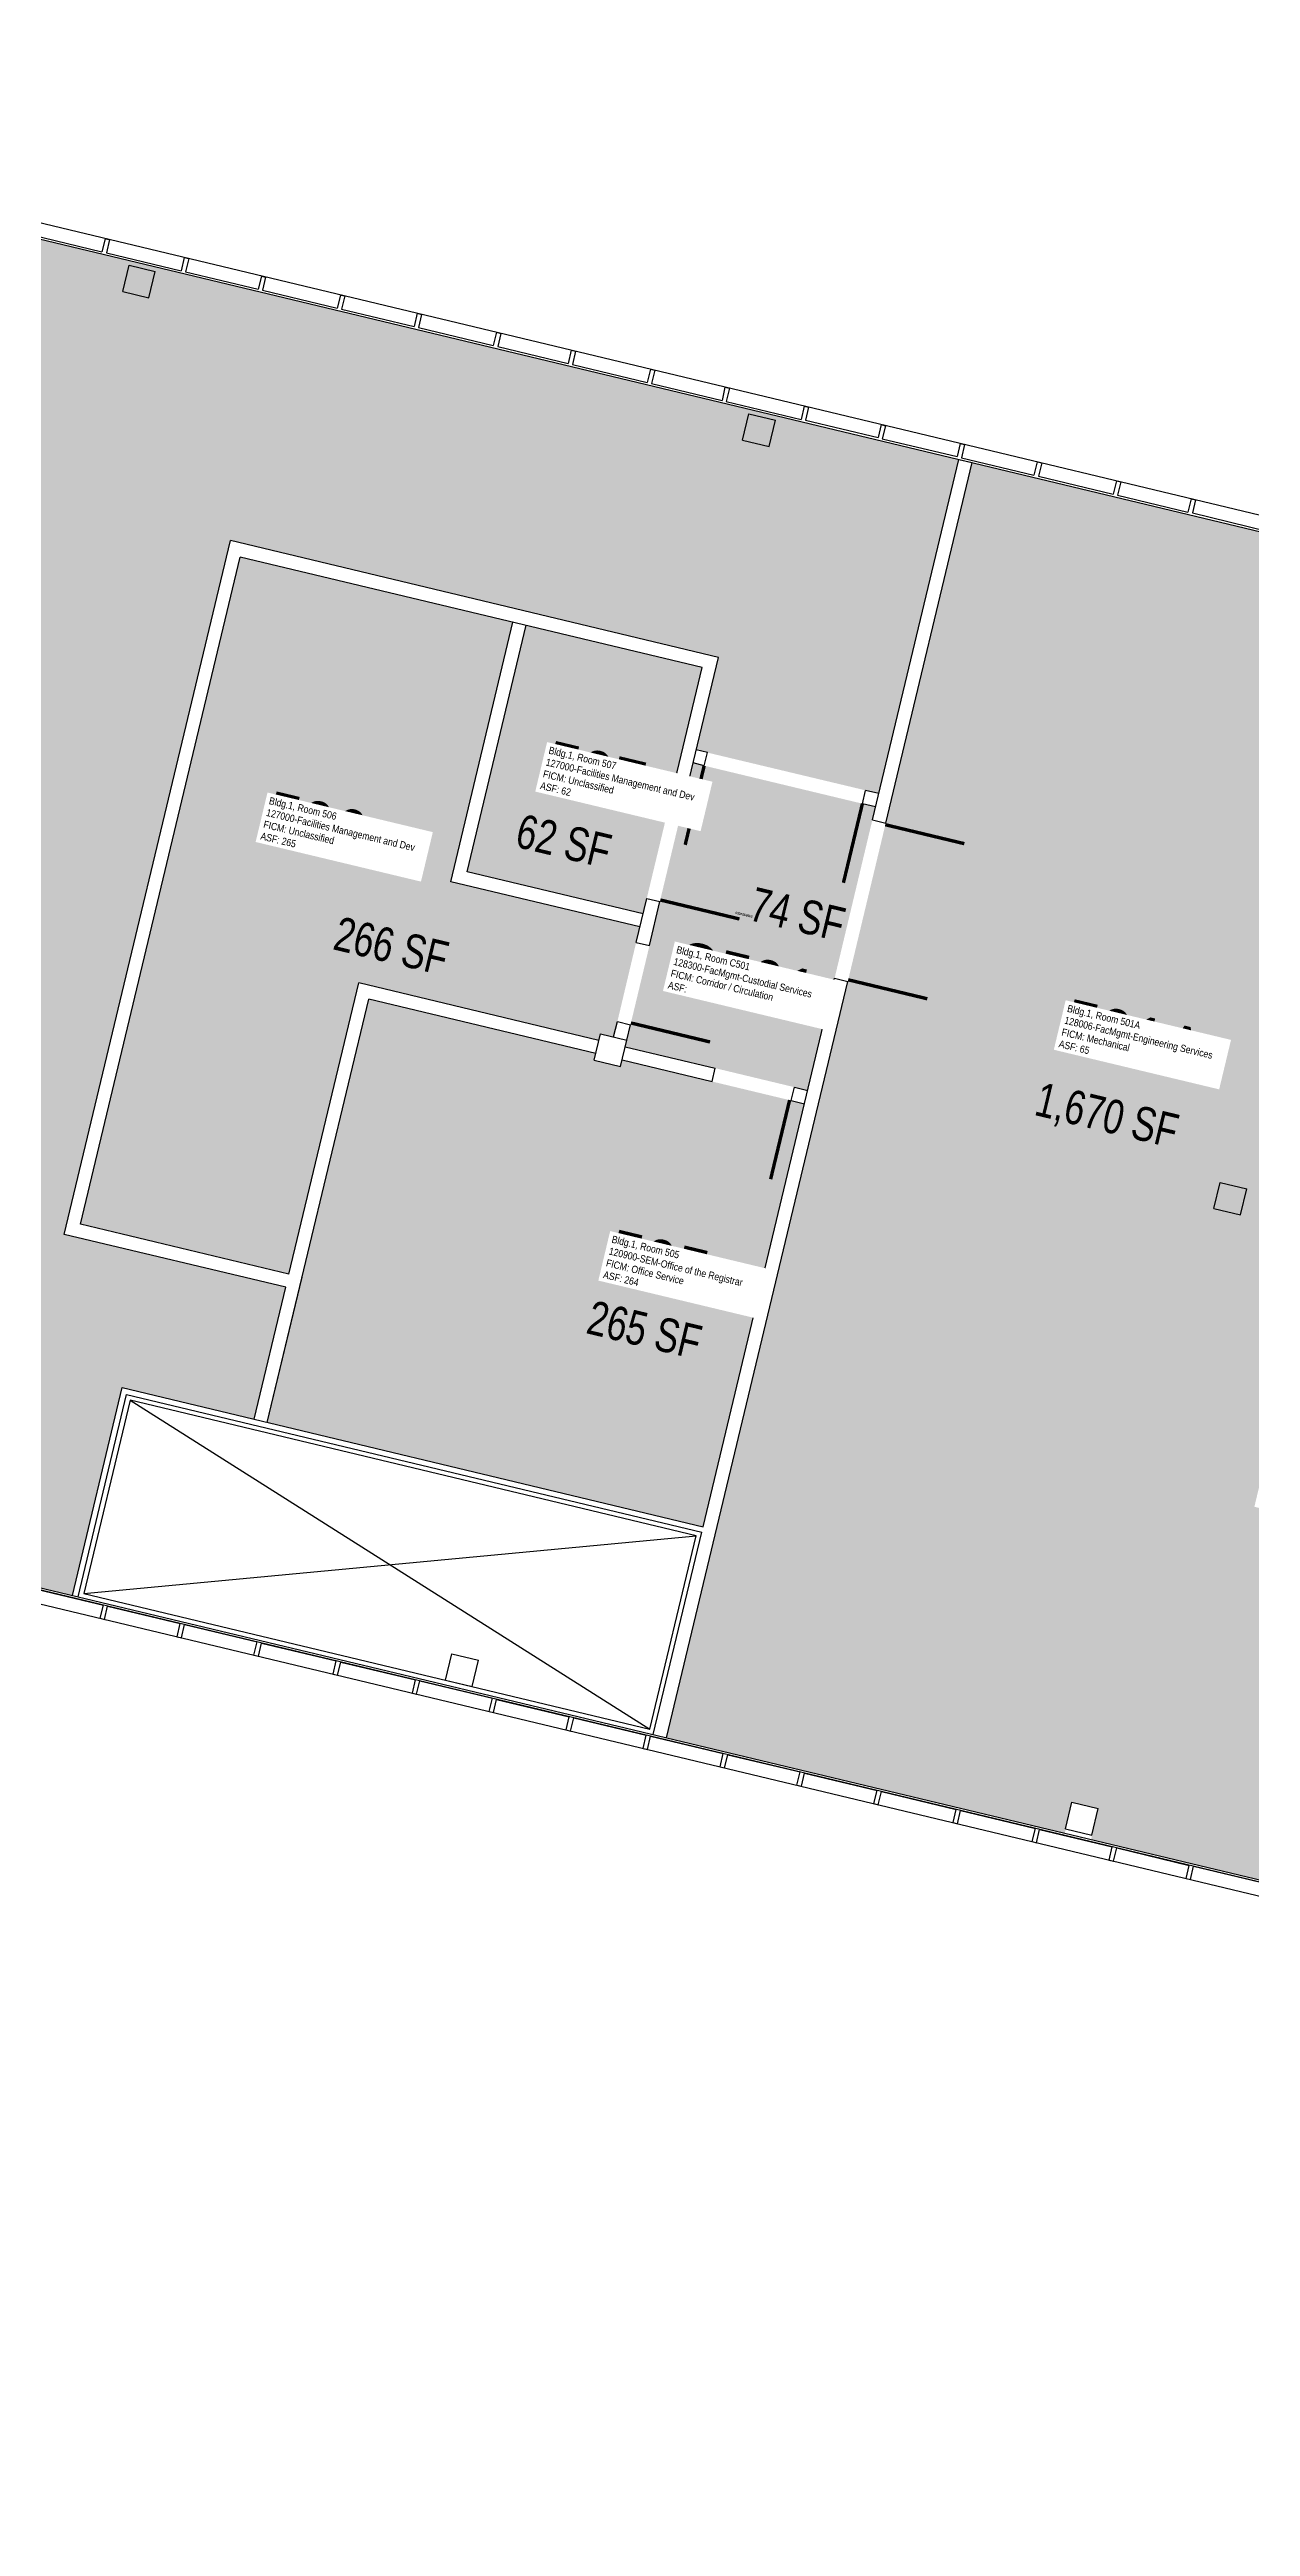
# Model space of a CAD drawing. Header units: inches. Extents: x 69220657 to 69222832, y 27675098 to 27677390.
# Drawn here: x 69221678 to 69222209, y 27676244 to 27677339 of the extents above; entities that cross this region are included whole.
import ezdxf
from ezdxf.enums import TextEntityAlignment as Align

# ---------------------------------------------------------------- set-up
doc = ezdxf.new("R2010")
doc.units = ezdxf.units.IN
doc.header["$LTSCALE"] = 100
doc.header["$MEASUREMENT"] = 0
for name, color, linetype in [('A-DOOR', 2, 'CONTINUOUS'), ('A-FLOR', 3, 'CONTINUOUS'), ('A-IDEN-RNUM', 7, 'CONTINUOUS'), ('A-IDEN-SNUM', 4, 'CONTINUOUS'), ('A-IDEN-VNUM', 4, 'CONTINUOUS'), ('A-ROOF', 2, 'CONTINUOUS'), ('A-WALL', 5, 'CONTINUOUS'), ('AREA-TEXT', 3, 'CONTINUOUS'), ('Rooms-Category-Color', 7, 'CONTINUOUS'), ('Rooms-College-Color', 7, 'CONTINUOUS'), ('Rooms-Department-Color', 7, 'CONTINUOUS'), ('Rooms-Division-Color', 7, 'CONTINUOUS'), ('Rooms-Information', 7, 'CONTINUOUS')]:
    doc.layers.add(name, color=color, linetype=linetype)
doc.styles.add('CP_AREA', font='arial.ttf', dxfattribs={"height": 15})
doc.styles.add('CP_ROOMSNUMBER', font='arial.ttf', dxfattribs={"height": 1})
doc.styles.add('CP_ROOMVNUMBER', font='arial.ttf', dxfattribs={"width": 0.85, "height": 0.075})

msp = doc.modelspace()

# ---------------------------------------------------------------- hatches: boundary and pattern name
at = {"layer": 'Rooms-Category-Color', "true_color": 0xadadad}
for points in [[(69221757.6, 27677122.3), (69221973.5, 27677070.5), (69221963.7, 27677029.7), (69221968.6, 27677028.5), (69222038.6, 27677011.8), (69222044.4, 27677010.4), (69222079.8, 27677158.2), (69221437, 27677312.2), (69221301.9, 27676748.1), (69221687.7, 27676655.7), (69221709.8, 27676747.6), (69221768.1, 27676733.6), (69221782.1, 27676792), (69221684.1, 27676815.4)], [(69222085.7, 27677156.8), (69222261.6, 27677114.5), (69222258.3, 27677100.9), (69222270, 27677098.1), (69222273.2, 27677111.7), (69222535.8, 27677048.9), (69222532.6, 27677035.3), (69222544.2, 27677032.5), (69222547.5, 27677046.1), (69222576.8, 27677039.1), (69222539.6, 27676883.8), (69222575.1, 27676825.9), (69222775.4, 27676777.9), (69222757.6, 27676703.8), (69222744, 27676707), (69222743.3, 27676704.1), (69222480.7, 27676767), (69222481.4, 27676769.9), (69222469.8, 27676772.7), (69222478.2, 27676807.7), (69222408.1, 27676824.5), (69222399.8, 27676789.5), (69222356, 27676800), (69222363, 27676829.2), (69222334.8, 27676835.9), (69222344.3, 27676875.8), (69222258.8, 27676896.3), (69222210.6, 27676694.9), (69222321.4, 27676668.4), (69222284.1, 27676512.8), (69222138.3, 27676547.6), (69222141.6, 27676561.3), (69222129.9, 27676564), (69222126.7, 27676550.4), (69221950.6, 27676592.5)], [(69221937.1, 27676944.5), (69221938.8, 27676951.4), (69221855.1, 27676971.4), (69221882.6, 27677086.2), (69221762, 27677115), (69221691.3, 27676819.9), (69221783.5, 27676797.8), (69221814.4, 27676926.7), (69221920.6, 27676901.2), (69221921.3, 27676904.1), (69221927.1, 27676902.7), (69221928.8, 27676909.5)], [(69221966.3, 27677066.1), (69221888.4, 27677084.8), (69221862.3, 27676975.8), (69221940.2, 27676957.2), (69221941.8, 27676964), (69221950.2, 27676999)], [(69222041.6, 27676998.7), (69222043, 27677004.5), (69222037.2, 27677005.9), (69221967.2, 27677022.7), (69221962.3, 27677023.9), (69221956, 27676997.6), (69221947.6, 27676962.6), (69221943, 27676943.1), (69221943, 27676943.1), (69221934.6, 27676908.1), (69221934.6, 27676908.1), (69221933, 27676901.3), (69221932.3, 27676898.4), (69221972.1, 27676888.9), (69222007.1, 27676880.5), (69222013, 27676879.1), (69222024.9, 27676928.7)]]:
    msp.add_hatch(color=253, dxfattribs=at).paths.add_polyline_path(points)
at = {"layer": 'Rooms-Category-Color', "true_color": 0xfa9ba3}
msp.add_hatch(color=241, dxfattribs=at).paths.add_polyline_path([(69222011.6, 27676873.2), (69222005.7, 27676874.6), (69221970.7, 27676883), (69221930.9, 27676892.6), (69221930.2, 27676889.7), (69221918.5, 27676892.5), (69221919.2, 27676895.4), (69221818.8, 27676919.4), (69221773.9, 27676732.2), (69221966.7, 27676686)])
at = {"layer": 'Rooms-College-Color', "true_color": 0x80bc67}
for points in [[(69221757.6, 27677122.3), (69221973.5, 27677070.5), (69221963.7, 27677029.7), (69221968.6, 27677028.5), (69222038.6, 27677011.8), (69222044.4, 27677010.4), (69222079.8, 27677158.2), (69221437, 27677312.2), (69221301.9, 27676748.1), (69221687.7, 27676655.7), (69221709.8, 27676747.6), (69221768.1, 27676733.6), (69221782.1, 27676792), (69221684.1, 27676815.4)], [(69222085.7, 27677156.8), (69222261.6, 27677114.5), (69222258.3, 27677100.9), (69222270, 27677098.1), (69222273.2, 27677111.7), (69222535.8, 27677048.9), (69222532.6, 27677035.3), (69222544.2, 27677032.5), (69222547.5, 27677046.1), (69222576.8, 27677039.1), (69222539.6, 27676883.8), (69222575.1, 27676825.9), (69222775.4, 27676777.9), (69222757.6, 27676703.8), (69222744, 27676707), (69222743.3, 27676704.1), (69222480.7, 27676767), (69222481.4, 27676769.9), (69222469.8, 27676772.7), (69222478.2, 27676807.7), (69222408.1, 27676824.5), (69222399.8, 27676789.5), (69222356, 27676800), (69222363, 27676829.2), (69222334.8, 27676835.9), (69222344.3, 27676875.8), (69222258.8, 27676896.3), (69222210.6, 27676694.9), (69222321.4, 27676668.4), (69222284.1, 27676512.8), (69222138.3, 27676547.6), (69222141.6, 27676561.3), (69222129.9, 27676564), (69222126.7, 27676550.4), (69221950.6, 27676592.5)], [(69221937.1, 27676944.5), (69221938.8, 27676951.4), (69221855.1, 27676971.4), (69221882.6, 27677086.2), (69221762, 27677115), (69221691.3, 27676819.9), (69221783.5, 27676797.8), (69221814.4, 27676926.7), (69221920.6, 27676901.2), (69221921.3, 27676904.1), (69221927.1, 27676902.7), (69221928.8, 27676909.5)], [(69221966.3, 27677066.1), (69221888.4, 27677084.8), (69221862.3, 27676975.8), (69221940.2, 27676957.2), (69221941.8, 27676964), (69221950.2, 27676999)], [(69222011.6, 27676873.2), (69222005.7, 27676874.6), (69221970.7, 27676883), (69221930.9, 27676892.6), (69221930.2, 27676889.7), (69221918.5, 27676892.5), (69221919.2, 27676895.4), (69221818.8, 27676919.4), (69221773.9, 27676732.2), (69221966.7, 27676686)]]:
    msp.add_hatch(color=83, dxfattribs=at).paths.add_polyline_path(points)
at = {"layer": 'Rooms-College-Color', "true_color": 0xadadad}
msp.add_hatch(color=253, dxfattribs=at).paths.add_polyline_path([(69222041.6, 27676998.7), (69222043, 27677004.5), (69222037.2, 27677005.9), (69221967.2, 27677022.7), (69221962.3, 27677023.9), (69221956, 27676997.6), (69221947.6, 27676962.6), (69221943, 27676943.1), (69221943, 27676943.1), (69221934.6, 27676908.1), (69221934.6, 27676908.1), (69221933, 27676901.3), (69221932.3, 27676898.4), (69221972.1, 27676888.9), (69222007.1, 27676880.5), (69222013, 27676879.1), (69222024.9, 27676928.7)])
at = {"layer": 'Rooms-Department-Color', "true_color": 0xacacac}
for points in [[(69221757.6, 27677122.3), (69221973.5, 27677070.5), (69221963.7, 27677029.7), (69221968.6, 27677028.5), (69222038.6, 27677011.8), (69222044.4, 27677010.4), (69222079.8, 27677158.2), (69221437, 27677312.2), (69221301.9, 27676748.1), (69221687.7, 27676655.7), (69221709.8, 27676747.6), (69221768.1, 27676733.6), (69221782.1, 27676792), (69221684.1, 27676815.4)], [(69222085.7, 27677156.8), (69222261.6, 27677114.5), (69222258.3, 27677100.9), (69222270, 27677098.1), (69222273.2, 27677111.7), (69222535.8, 27677048.9), (69222532.6, 27677035.3), (69222544.2, 27677032.5), (69222547.5, 27677046.1), (69222576.8, 27677039.1), (69222539.6, 27676883.8), (69222575.1, 27676825.9), (69222775.4, 27676777.9), (69222757.6, 27676703.8), (69222744, 27676707), (69222743.3, 27676704.1), (69222480.7, 27676767), (69222481.4, 27676769.9), (69222469.8, 27676772.7), (69222478.2, 27676807.7), (69222408.1, 27676824.5), (69222399.8, 27676789.5), (69222356, 27676800), (69222363, 27676829.2), (69222334.8, 27676835.9), (69222344.3, 27676875.8), (69222258.8, 27676896.3), (69222210.6, 27676694.9), (69222321.4, 27676668.4), (69222284.1, 27676512.8), (69222138.3, 27676547.6), (69222141.6, 27676561.3), (69222129.9, 27676564), (69222126.7, 27676550.4), (69221950.6, 27676592.5)], [(69221937.1, 27676944.5), (69221938.8, 27676951.4), (69221855.1, 27676971.4), (69221882.6, 27677086.2), (69221762, 27677115), (69221691.3, 27676819.9), (69221783.5, 27676797.8), (69221814.4, 27676926.7), (69221920.6, 27676901.2), (69221921.3, 27676904.1), (69221927.1, 27676902.7), (69221928.8, 27676909.5)], [(69221966.3, 27677066.1), (69221888.4, 27677084.8), (69221862.3, 27676975.8), (69221940.2, 27676957.2), (69221941.8, 27676964), (69221950.2, 27676999)], [(69222041.6, 27676998.7), (69222043, 27677004.5), (69222037.2, 27677005.9), (69221967.2, 27677022.7), (69221962.3, 27677023.9), (69221956, 27676997.6), (69221947.6, 27676962.6), (69221943, 27676943.1), (69221943, 27676943.1), (69221934.6, 27676908.1), (69221934.6, 27676908.1), (69221933, 27676901.3), (69221932.3, 27676898.4), (69221972.1, 27676888.9), (69222007.1, 27676880.5), (69222013, 27676879.1), (69222024.9, 27676928.7)]]:
    msp.add_hatch(color=253, dxfattribs=at).paths.add_polyline_path(points)
at = {"layer": 'Rooms-Department-Color', "true_color": 0x003fff}
msp.add_hatch(color=160, dxfattribs=at).paths.add_polyline_path([(69222011.6, 27676873.2), (69222005.7, 27676874.6), (69221970.7, 27676883), (69221930.9, 27676892.6), (69221930.2, 27676889.7), (69221918.5, 27676892.5), (69221919.2, 27676895.4), (69221818.8, 27676919.4), (69221773.9, 27676732.2), (69221966.7, 27676686)])
at = {"layer": 'Rooms-Division-Color', "true_color": 0xadadad}
for points in [[(69221757.6, 27677122.3), (69221973.5, 27677070.5), (69221963.7, 27677029.7), (69221968.6, 27677028.5), (69222038.6, 27677011.8), (69222044.4, 27677010.4), (69222079.8, 27677158.2), (69221437, 27677312.2), (69221301.9, 27676748.1), (69221687.7, 27676655.7), (69221709.8, 27676747.6), (69221768.1, 27676733.6), (69221782.1, 27676792), (69221684.1, 27676815.4)], [(69222085.7, 27677156.8), (69222261.6, 27677114.5), (69222258.3, 27677100.9), (69222270, 27677098.1), (69222273.2, 27677111.7), (69222535.8, 27677048.9), (69222532.6, 27677035.3), (69222544.2, 27677032.5), (69222547.5, 27677046.1), (69222576.8, 27677039.1), (69222539.6, 27676883.8), (69222575.1, 27676825.9), (69222775.4, 27676777.9), (69222757.6, 27676703.8), (69222744, 27676707), (69222743.3, 27676704.1), (69222480.7, 27676767), (69222481.4, 27676769.9), (69222469.8, 27676772.7), (69222478.2, 27676807.7), (69222408.1, 27676824.5), (69222399.8, 27676789.5), (69222356, 27676800), (69222363, 27676829.2), (69222334.8, 27676835.9), (69222344.3, 27676875.8), (69222258.8, 27676896.3), (69222210.6, 27676694.9), (69222321.4, 27676668.4), (69222284.1, 27676512.8), (69222138.3, 27676547.6), (69222141.6, 27676561.3), (69222129.9, 27676564), (69222126.7, 27676550.4), (69221950.6, 27676592.5)], [(69221937.1, 27676944.5), (69221938.8, 27676951.4), (69221855.1, 27676971.4), (69221882.6, 27677086.2), (69221762, 27677115), (69221691.3, 27676819.9), (69221783.5, 27676797.8), (69221814.4, 27676926.7), (69221920.6, 27676901.2), (69221921.3, 27676904.1), (69221927.1, 27676902.7), (69221928.8, 27676909.5)], [(69221966.3, 27677066.1), (69221888.4, 27677084.8), (69221862.3, 27676975.8), (69221940.2, 27676957.2), (69221941.8, 27676964), (69221950.2, 27676999)], [(69222041.6, 27676998.7), (69222043, 27677004.5), (69222037.2, 27677005.9), (69221967.2, 27677022.7), (69221962.3, 27677023.9), (69221956, 27676997.6), (69221947.6, 27676962.6), (69221943, 27676943.1), (69221943, 27676943.1), (69221934.6, 27676908.1), (69221934.6, 27676908.1), (69221933, 27676901.3), (69221932.3, 27676898.4), (69221972.1, 27676888.9), (69222007.1, 27676880.5), (69222013, 27676879.1), (69222024.9, 27676928.7)]]:
    msp.add_hatch(color=253, dxfattribs=at).paths.add_polyline_path(points)
at = {"layer": 'Rooms-Division-Color', "true_color": 0x003fff}
msp.add_hatch(color=160, dxfattribs=at).paths.add_polyline_path([(69222011.6, 27676873.2), (69222005.7, 27676874.6), (69221970.7, 27676883), (69221930.9, 27676892.6), (69221930.2, 27676889.7), (69221918.5, 27676892.5), (69221919.2, 27676895.4), (69221818.8, 27676919.4), (69221773.9, 27676732.2), (69221966.7, 27676686)])

# ---------------------------------------------------------------- linework, layer by layer
at = {"layer": 'A-DOOR'}
for points in [[(69221967.2, 27677022.7, 1.5, 1.5, 0), (69221958.8, 27676987.7, 0, 0, 0), (69221959.5, 27676987.5, 0, 0, 0.387439), (69222002.2, 27677014.3, 0, 0, 0.414214)], [(69222037.2, 27677005.9, 1.5, 1.5, 0), (69222028.8, 27676970.9, 0, 0, 0), (69222028.1, 27676971.1, 0, 0, -0.387874), (69222002.2, 27677014.3, 0, 0, -0.414214)], [(69221947.8, 27676963.3, 1.5, 1.5, 0), (69221982.8, 27676954.9, 0, 0, 0), (69221983, 27676955.7, 0, 0, 0.402715), (69221956, 27676997.6, 0, 0, 0.414214)], [(69222047.3, 27676996.6, 1.5, 1.5, 0), (69222082.3, 27676988.2, 0, 0, 0), (69222082.1, 27676987.4, 0, 0, -0.414214), (69222037.6, 27676962.6, 0, 0, -0.414214)], [(69222030.9, 27676928, 1.5, 1.5, 0), (69222065.9, 27676919.6, 0, 0, 0), (69222066.1, 27676920.3, 0, 0, 0.414214), (69222037.6, 27676962.6, 0, 0, 0.414214)], [(69221934.8, 27676908.9, 1.5, 1.5, 0), (69221969.8, 27676900.5, 0, 0, 0), (69221970, 27676901.2, 0, 0, 0.402715), (69221943, 27676943.1, 0, 0, 0.414214)], [(69222005, 27676874.8, 1.5, 1.5, 0), (69221996.6, 27676839.8, 0, 0, 0), (69221995.9, 27676840, 0, 0, -0.402715), (69221970.7, 27676883, 0, 0, -0.414214)]]:
    msp.add_lwpolyline(points, format="xyseb", dxfattribs=at)
at = {"layer": 'A-FLOR'}
for p, q in [((69221713.3, 27676742.1), (69221692.8, 27676656.5)), ((69221963.7, 27676682.1), (69221713.3, 27676742.1)), ((69221713.3, 27676742.1), (69221943.2, 27676596.5)), ((69221692.8, 27676656.5), (69221963.7, 27676682.1)), ((69221943.2, 27676596.5), (69221963.7, 27676682.1)), ((69221692.8, 27676656.5), (69221943.2, 27676596.5))]:
    msp.add_line(p, q, dxfattribs=at)
at = {"layer": 'A-ROOF'}
msp.add_lwpolyline([(69222294.6, 27675953.5), (69222420.5, 27676479.1), (69221300.7, 27676747.4), (69221436.3, 27677313.4), (69221327.4, 27677339.5), (69221284.4, 27677160.1), (69221078.2, 27677209.4), (69221075.7, 27677198.7), (69221111.2, 27677190.2), (69220694.8, 27675452.4)], dxfattribs=at)
msp.add_lwpolyline([(69221293.5, 27676743), (69222693.8, 27676407.5), (69222832.2, 27676985.1), (69221431.9, 27677320.6)], close=True, dxfattribs=at)
at = {"layer": 'A-WALL'}
for p, q in [((69221437, 27677312.2), (69222823.8, 27676980)), ((69221669.7, 27677257.5), (69221700.8, 27677250)), ((69221702.2, 27677255.8), (69221700.8, 27677250)), ((69221702.2, 27677255.8), (69221704.2, 27677255.4)), ((69221704.2, 27677255.4), (69221702.8, 27677249.5)), ((69221702.8, 27677249.5), (69221735.8, 27677241.6)), ((69221737.2, 27677247.5), (69221735.8, 27677241.6)), ((69221737.2, 27677247.5), (69221739.2, 27677247)), ((69221739.2, 27677247), (69221737.8, 27677241.2)), ((69221710, 27677232.4), (69221712.8, 27677244.1)), ((69221712.8, 27677244.1), (69221724.4, 27677241.3)), ((69221721.6, 27677229.6), (69221724.4, 27677241.3)), ((69221737.8, 27677241.2), (69221769.9, 27677233.5)), ((69221771.3, 27677239.3), (69221769.9, 27677233.5)), ((69221771.3, 27677239.3), (69221773.2, 27677238.8)), ((69221773.2, 27677238.8), (69221771.8, 27677233)), ((69221710, 27677232.4), (69221721.6, 27677229.6)), ((69221771.8, 27677233), (69221804.9, 27677225.1)), ((69221806.3, 27677230.9), (69221804.9, 27677225.1)), ((69221806.3, 27677230.9), (69221808.2, 27677230.5)), ((69221808.2, 27677230.5), (69221806.8, 27677224.6)), ((69221806.8, 27677224.6), (69221838.9, 27677216.9)), ((69221840.3, 27677222.8), (69221838.9, 27677216.9)), ((69221840.3, 27677222.8), (69221842.2, 27677222.3)), ((69221842.2, 27677222.3), (69221840.8, 27677216.5)), ((69221840.8, 27677216.5), (69221873.9, 27677208.5)), ((69221875.3, 27677214.4), (69221873.9, 27677208.5)), ((69221875.3, 27677214.4), (69221877.3, 27677213.9)), ((69221877.3, 27677213.9), (69221875.9, 27677208.1)), ((69221875.9, 27677208.1), (69221907, 27677200.6)), ((69221908.4, 27677206.5), (69221907, 27677200.6)), ((69221908.4, 27677206.5), (69221910.3, 27677206)), ((69221910.3, 27677206), (69221908.9, 27677200.2)), ((69221908.9, 27677200.2), (69221942, 27677192.2)), ((69221943.4, 27677198.1), (69221942, 27677192.2)), ((69221943.4, 27677198.1), (69221945.3, 27677197.6)), ((69221945.3, 27677197.6), (69221943.9, 27677191.8)), ((69221943.9, 27677191.8), (69221975.1, 27677184.3)), ((69221976.4, 27677190.1), (69221975.1, 27677184.3)), ((69221976.4, 27677190.1), (69221978.4, 27677189.7)), ((69221978.4, 27677189.7), (69221977, 27677183.8)), ((69221977, 27677183.8), (69222010.1, 27677175.9)), ((69222011.5, 27677181.8), (69222010.1, 27677175.9)), ((69222011.5, 27677181.8), (69222013.4, 27677181.3)), ((69222013.4, 27677181.3), (69222012, 27677175.5)), ((69221984.2, 27677166.7), (69221987, 27677178.4)), ((69221987, 27677178.4), (69221998.7, 27677175.6)), ((69221995.9, 27677163.9), (69221998.7, 27677175.6)), ((69222012, 27677175.5), (69222044.1, 27677167.8)), ((69222045.5, 27677173.6), (69222044.1, 27677167.8)), ((69222045.5, 27677173.6), (69222047.4, 27677173.1)), ((69222047.4, 27677173.1), (69222046, 27677167.3)), ((69221984.2, 27677166.7), (69221995.9, 27677163.9)), ((69222041.6, 27676998.7), (69222079.8, 27677158.2)), ((69222046, 27677167.3), (69222079.1, 27677159.4)), ((69222047.5, 27676997.3), (69222085.7, 27677156.8)), ((69222080.5, 27677165.2), (69222079.1, 27677159.4)), ((69222079.8, 27677158.2), (69222085.7, 27677156.8)), ((69222080.5, 27677165.2), (69222082.4, 27677164.8)), ((69222082.4, 27677164.8), (69222081.1, 27677158.9)), ((69222081.1, 27677158.9), (69222113.1, 27677151.2)), ((69222114.5, 27677157.1), (69222113.1, 27677151.2)), ((69222114.5, 27677157.1), (69222116.5, 27677156.6)), ((69222116.5, 27677156.6), (69222115.1, 27677150.8)), ((69222115.1, 27677150.8), (69222148.2, 27677142.8)), ((69222149.6, 27677148.7), (69222148.2, 27677142.8)), ((69222149.6, 27677148.7), (69222151.5, 27677148.2)), ((69222151.5, 27677148.2), (69222150.1, 27677142.4)), ((69222150.1, 27677142.4), (69222181.2, 27677134.9)), ((69222182.6, 27677140.8), (69222181.2, 27677134.9)), ((69222182.6, 27677140.8), (69222184.6, 27677140.3)), ((69222184.6, 27677140.3), (69222183.2, 27677134.5)), ((69222183.2, 27677134.5), (69222216.2, 27677126.5)), ((69221684.1, 27676815.4), (69221757.6, 27677122.3)), ((69221691.3, 27676819.9), (69221762, 27677115)), ((69221973.5, 27677070.5), (69221757.6, 27677122.3)), ((69221966.3, 27677066.1), (69221762, 27677115)), ((69221855.1, 27676971.4), (69221882.6, 27677086.2)), ((69221862.3, 27676975.8), (69221888.4, 27677084.8)), ((69221956, 27676997.6), (69221973.5, 27677070.5)), ((69221950.2, 27676999), (69221966.3, 27677066.1)), ((69221968.6, 27677028.5), (69221963.7, 27677029.7)), ((69221967.2, 27677022.7), (69221968.6, 27677028.5)), ((69221967.2, 27677022.7), (69221962.3, 27677023.9)), ((69222037.2, 27677005.9), (69222038.6, 27677011.8)), ((69222043, 27677004.5), (69222037.2, 27677005.9)), ((69222044.4, 27677010.4), (69222038.6, 27677011.8)), ((69221950.2, 27676999), (69221956, 27676997.6)), ((69222041.6, 27676998.7), (69222047.5, 27676997.3)), ((69221938.8, 27676951.4), (69221855.1, 27676971.4)), ((69221940.2, 27676957.2), (69221862.3, 27676975.8)), ((69221937.1, 27676944.5), (69221941.8, 27676964)), ((69221941.8, 27676964), (69221947.6, 27676962.6)), ((69221943, 27676943.1), (69221947.6, 27676962.6)), ((69221937.1, 27676944.5), (69221943, 27676943.1)), ((69221783.5, 27676797.8), (69221814.4, 27676926.7)), ((69221920.6, 27676901.2), (69221814.4, 27676926.7)), ((69221950.6, 27676592.7), (69222030.7, 27676927.3)), ((69221966.7, 27676686), (69222024.9, 27676928.7)), ((69222024.9, 27676928.7), (69222030.7, 27676927.3)), ((69221773.9, 27676732.2), (69221818.8, 27676919.4)), ((69221919.2, 27676895.4), (69221818.8, 27676919.4)), ((69221927.1, 27676902.7), (69221928.8, 27676909.5)), ((69221928.8, 27676909.5), (69221934.6, 27676908.1)), ((69221933, 27676901.3), (69221934.6, 27676908.1)), ((69221918.5, 27676892.5), (69221921.3, 27676904.1)), ((69221921.3, 27676904.1), (69221933, 27676901.3)), ((69221930.2, 27676889.7), (69221933, 27676901.3)), ((69221932.3, 27676898.4), (69221972.1, 27676888.9)), ((69221918.5, 27676892.5), (69221930.2, 27676889.7)), ((69221930.9, 27676892.6), (69221970.7, 27676883)), ((69221970.7, 27676883), (69221972.1, 27676888.9)), ((69222005.7, 27676874.6), (69222007.1, 27676880.5)), ((69222005.7, 27676874.6), (69222011.6, 27676873.2)), ((69222007.1, 27676880.5), (69222013, 27676879.1)), ((69222192.7, 27676826.8), (69222195.5, 27676838.4)), ((69222195.5, 27676838.4), (69222207.2, 27676835.6)), ((69222204.4, 27676824), (69222207.2, 27676835.6)), ((69221783.5, 27676797.8), (69221691.3, 27676819.9)), ((69222192.7, 27676826.8), (69222204.4, 27676824)), ((69221782.1, 27676792), (69221684.1, 27676815.4)), ((69221773.9, 27676732.2), (69221789.3, 27676796.4)), ((69221768.1, 27676733.6), (69221782.1, 27676792)), ((69221301.9, 27676748.1), (69222688.7, 27676415.9)), ((69221687.7, 27676655.7), (69221709.8, 27676747.6)), ((69221690.2, 27676655.1), (69221711.6, 27676744.6)), ((69221709.8, 27676747.6), (69221966.7, 27676686)), ((69221711.6, 27676744.6), (69221966.2, 27676683.6)), ((69221944.7, 27676594.1), (69221966.2, 27676683.6)), ((69221669.3, 27676659.1), (69221701.4, 27676651.4)), ((69221700, 27676645.6), (69221701.4, 27676651.4)), ((69221700, 27676645.6), (69221701.9, 27676645.1)), ((69221701.9, 27676645.1), (69221703.3, 27676650.9)), ((69221703.3, 27676650.9), (69221735.4, 27676643.3)), ((69221734, 27676637.4), (69221735.4, 27676643.3)), ((69221736, 27676637), (69221737.3, 27676642.8)), ((69221737.3, 27676642.8), (69221769.4, 27676635.1)), ((69221734, 27676637.4), (69221736, 27676637)), ((69221768, 27676629.3), (69221769.4, 27676635.1)), ((69221770, 27676628.8), (69221771.4, 27676634.6)), ((69221771.4, 27676634.6), (69221804.4, 27676626.7)), ((69221768, 27676629.3), (69221770, 27676628.8)), ((69221803.1, 27676620.9), (69221804.4, 27676626.7)), ((69221803.1, 27676620.9), (69221805, 27676620.4)), ((69221805, 27676620.4), (69221806.4, 27676626.2)), ((69221806.4, 27676626.2), (69221839.5, 27676618.3)), ((69221852.8, 27676618.2), (69221855.6, 27676629.9)), ((69221855.6, 27676629.9), (69221867.3, 27676627.1)), ((69221864.5, 27676615.4), (69221867.3, 27676627.1)), ((69221838.1, 27676612.5), (69221839.5, 27676618.3)), ((69221838.1, 27676612.5), (69221839.5, 27676618.3)), ((69221838.1, 27676612.5), (69221840, 27676612)), ((69221838.1, 27676612.5), (69221840, 27676612)), ((69221840, 27676612), (69221841.4, 27676617.9)), ((69221840, 27676612), (69221841.4, 27676617.9)), ((69221841.4, 27676617.9), (69221873.5, 27676610.2)), ((69221852.8, 27676618.2), (69221864.5, 27676615.4)), ((69221872.1, 27676604.3), (69221873.5, 27676610.2)), ((69221874, 27676603.9), (69221875.4, 27676609.7)), ((69221875.4, 27676609.7), (69221907.5, 27676602)), ((69221872.1, 27676604.3), (69221874, 27676603.9)), ((69221906.1, 27676596.2), (69221907.5, 27676602)), ((69221908.1, 27676595.7), (69221909.5, 27676601.6)), ((69221909.5, 27676601.6), (69221941.6, 27676593.9)), ((69221906.1, 27676596.2), (69221908.1, 27676595.7)), ((69221940.2, 27676588), (69221941.6, 27676593.9)), ((69221940.2, 27676588), (69221942.1, 27676587.6)), ((69221942.1, 27676587.6), (69221943.5, 27676593.4)), ((69221943.5, 27676593.4), (69221975.6, 27676585.7)), ((69221974.2, 27676579.9), (69221975.6, 27676585.7)), ((69221974.2, 27676579.9), (69221976.2, 27676579.4)), ((69221976.2, 27676579.4), (69221977.6, 27676585.2)), ((69221977.6, 27676585.2), (69222009.6, 27676577.6)), ((69222008.2, 27676571.7), (69222009.6, 27676577.6)), ((69222010.2, 27676571.3), (69222011.6, 27676577.1)), ((69222011.6, 27676577.1), (69222043.7, 27676569.4)), ((69222008.2, 27676571.7), (69222010.2, 27676571.3)), ((69222042.3, 27676563.6), (69222043.7, 27676569.4)), ((69222044.2, 27676563.1), (69222045.6, 27676568.9)), ((69222045.6, 27676568.9), (69222078.7, 27676561)), ((69222042.3, 27676563.6), (69222044.2, 27676563.1)), ((69222077.3, 27676555.2), (69222078.7, 27676561)), ((69222077.3, 27676555.2), (69222079.2, 27676554.7)), ((69222079.2, 27676554.7), (69222080.6, 27676560.5)), ((69222080.6, 27676560.5), (69222113.7, 27676552.6)), ((69222127, 27676552.5), (69222129.8, 27676564.2)), ((69222129.8, 27676564.2), (69222141.5, 27676561.4)), ((69222138.7, 27676549.7), (69222141.5, 27676561.4)), ((69222112.3, 27676546.8), (69222113.7, 27676552.6)), ((69222112.3, 27676546.8), (69222114.2, 27676546.3)), ((69222112.3, 27676546.8), (69222114.2, 27676546.3)), ((69222114.2, 27676546.3), (69222115.6, 27676552.2)), ((69222114.2, 27676546.3), (69222115.6, 27676552.2)), ((69222115.6, 27676552.2), (69222147.7, 27676544.5)), ((69222127, 27676552.5), (69222138.7, 27676549.7)), ((69222146.3, 27676538.6), (69222147.7, 27676544.5)), ((69222148.3, 27676538.2), (69222149.7, 27676544)), ((69222149.7, 27676544), (69222181.8, 27676536.3)), ((69222146.3, 27676538.6), (69222148.3, 27676538.2)), ((69222180.4, 27676530.5), (69222181.8, 27676536.3)), ((69222182.3, 27676530), (69222183.7, 27676535.9)), ((69222183.7, 27676535.9), (69222215.8, 27676528.2)), ((69222180.4, 27676530.5), (69222182.3, 27676530))]:
    msp.add_line(p, q, dxfattribs=at)

# ---------------------------------------------------------------- texts
at = {"layer": 'A-IDEN-RNUM', "style": 'CP_ROOMSNUMBER', "width": 0.85}
for s, p in [('0507-00', (69221918.6, 27677018)), ('0506-00', (69221795, 27676995.7)), ('C501-00', (69221984.8, 27676956.8)), ('0501-A0', (69222156.7, 27676901.7)), ('0505-00', (69221946.6, 27676801.8))]:
    msp.add_text(s, height=1, rotation=346.5277, dxfattribs=at).set_placement(p, align=Align.MIDDLE)
at = {"layer": 'A-IDEN-SNUM', "style": 'CP_ROOMSNUMBER', "width": 0.85}
for s, p in [('0010050700', (69221918.6, 27677018)), ('0010050600', (69221795, 27676995.7)), ('0010C50100', (69221984.8, 27676956.8)), ('00100501A0', (69222156.7, 27676901.7)), ('0010050500', (69221946.6, 27676801.8))]:
    msp.add_text(s, height=1, rotation=346.5277, dxfattribs=at).set_placement(p, align=Align.MIDDLE)
at = {"layer": 'A-IDEN-VNUM', "style": 'CP_ROOMVNUMBER', "width": 0.85}
for s, p in [('507', (69221918.6, 27677018)), ('506', (69221795, 27676995.7)), ('C501', (69221984.6, 27676927.7)), ('501A', (69222156.7, 27676901.7)), ('505', (69221946.6, 27676801.8))]:
    msp.add_text(s, height=22.5, rotation=346.5277, dxfattribs=at).set_placement(p, align=Align.MIDDLE)
at = {"layer": 'AREA-TEXT', "style": 'CP_AREA', "width": 0.75}
for s, p in [('62 SF', (69221905.1, 27676989.4)), ('74 SF', (69222008.5, 27676957)), ('266 SF', (69221828.8, 27676943)), ('1,670 SF', (69222145.4, 27676868.2)), ('265 SF', (69221940.8, 27676773.2))]:
    msp.add_text(s, height=15, rotation=346.5277, dxfattribs=at).set_placement(p, align=Align.MIDDLE_CENTER)

# ---------------------------------------------------------------- next in the draw order: texts
at = {"layer": 'Rooms-Information', "char_height": 3.214, "width": 72, "attachment_point": 7, "rotation": 346.5277, "style": 'CP_ROOMVNUMBER', "bg_fill": 3, "box_fill_scale": 1.5, "bg_fill_color": 256, "bg_fill_true_color": 13158600, "bg_fill_transparency": 0}
for s, insert in [('Bldg.1, Room 507^M^J127000-Facilities Management and Dev^M^JFICM: Unclassified^M^JASF: 62', (69221894.4, 27677012.4)), ('Bldg.1, Room 506^M^J127000-Facilities Management and Dev^M^JFICM: Unclassified^M^JASF: 265', (69221770.7, 27676990.1)), ('Bldg.1, Room C501^M^J128300-FacMgmt-Custodial Services^M^JFICM: Corridor / Circulation^M^JASF: ', (69221950.9, 27676924.2)), ('Bldg.1, Room 501A^M^J128006-FacMgmt-Engineering Services^M^JFICM: Mechanical^M^JASF: 65', (69222123.8, 27676898.2)), ('Bldg.1, Room 505^M^J120900-SEM-Office of the Registrar^M^JFICM: Office Service^M^JASF: 264', (69221922.3, 27676796.1))]:
    msp.add_mtext(s, dxfattribs=dict(at, insert=insert))

doc.saveas('drawing.dxf')
